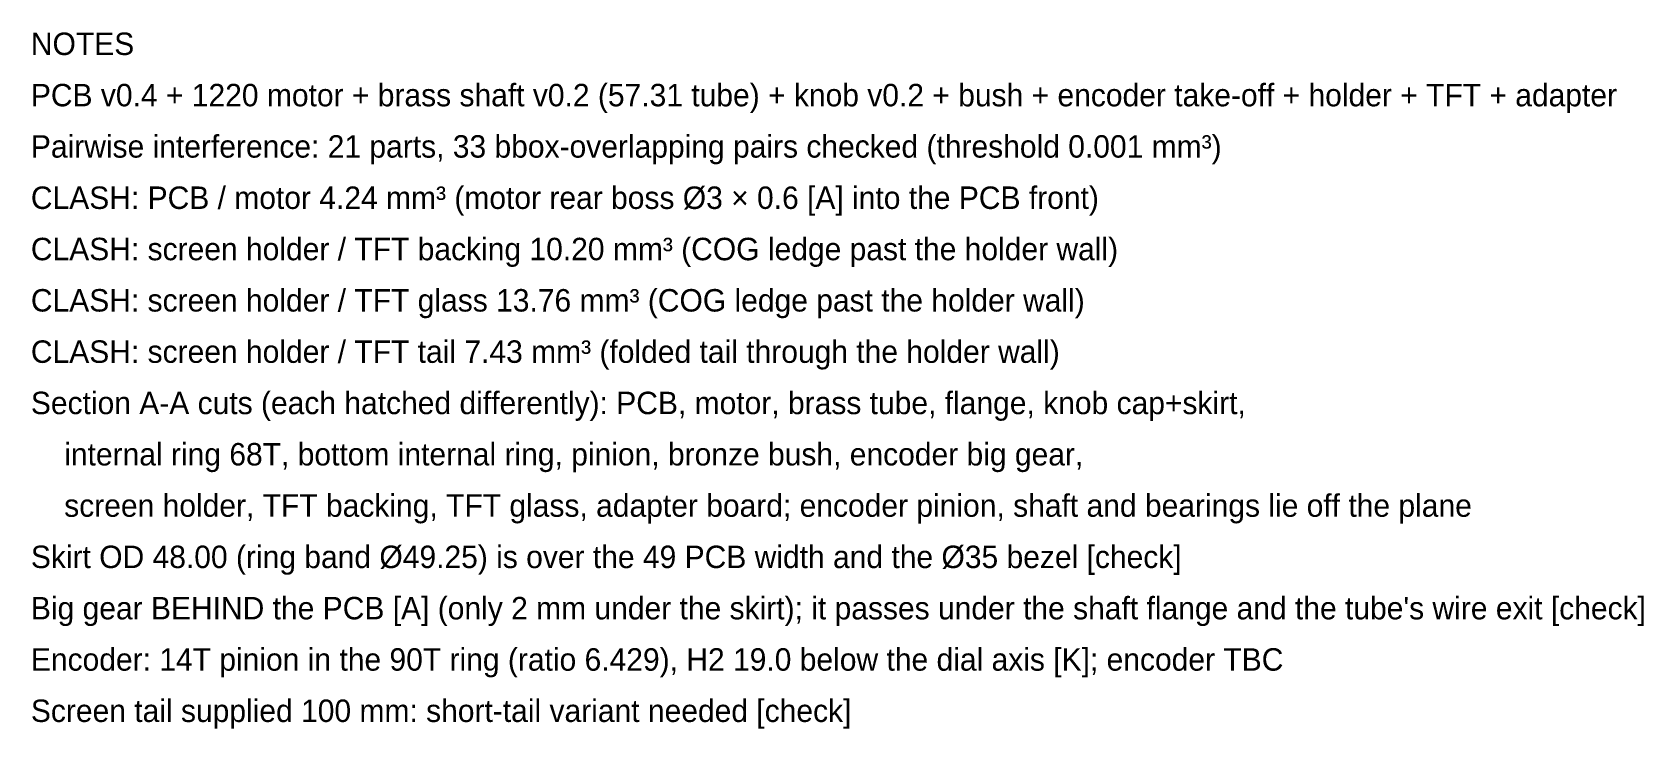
# Model space of a CAD drawing. Header units: millimetres. Extents: x -13 to 276, y -50 to 157.
# Drawn here: x 175.2 to 275.7, y 10 to 53.5 of the extents above; entities that cross this region are included whole.
import ezdxf

# ---------------------------------------------------------------- set-up
doc = ezdxf.new("R2010")
doc.units = ezdxf.units.MM
doc.layers.add('TEXT', color=7, linetype='CONTINUOUS')

msp = doc.modelspace()

# ---------------------------------------------------------------- texts
at = {"layer": 'TEXT'}
for s, p in [('NOTES', (175.085, 52.045)), ('PCB v0.4 + 1220 motor + brass shaft v0.2 (57.31 tube) + knob v0.2 + bush + encoder take-off + holder + TFT + adapter', (175.085, 48.845)), ('Pairwise interference: 21 parts, 33 bbox-overlapping pairs checked (threshold 0.001 mm³)', (175.085, 45.645)), ('CLASH: PCB / motor 4.24 mm³ (motor rear boss Ø3 × 0.6 [A] into the PCB front)', (175.085, 42.445)), ('CLASH: screen holder / TFT backing 10.20 mm³ (COG ledge past the holder wall)', (175.085, 39.245)), ('CLASH: screen holder / TFT glass 13.76 mm³ (COG ledge past the holder wall)', (175.085, 36.045)), ('CLASH: screen holder / TFT tail 7.43 mm³ (folded tail through the holder wall)', (175.085, 32.845)), ('Section A-A cuts (each hatched differently): PCB, motor, brass tube, flange, knob cap+skirt,', (175.085, 29.645)), ('    internal ring 68T, bottom internal ring, pinion, bronze bush, encoder big gear,', (175.085, 26.445)), ('    screen holder, TFT backing, TFT glass, adapter board; encoder pinion, shaft and bearings lie off the plane', (175.085, 23.245)), ('Skirt OD 48.00 (ring band Ø49.25) is over the 49 PCB width and the Ø35 bezel [check]', (175.085, 20.045)), ("Big gear BEHIND the PCB [A] (only 2 mm under the skirt); it passes under the shaft flange and the tube's wire exit [check]", (175.085, 16.845)), ('Encoder: 14T pinion in the 90T ring (ratio 6.429), H2 19.0 below the dial axis [K]; encoder TBC', (175.085, 13.645)), ('Screen tail supplied 100 mm: short-tail variant needed [check]', (175.085, 10.445))]:
    msp.add_text(s, height=1.4, dxfattribs=at).set_placement(p)

doc.saveas('drawing.dxf')
